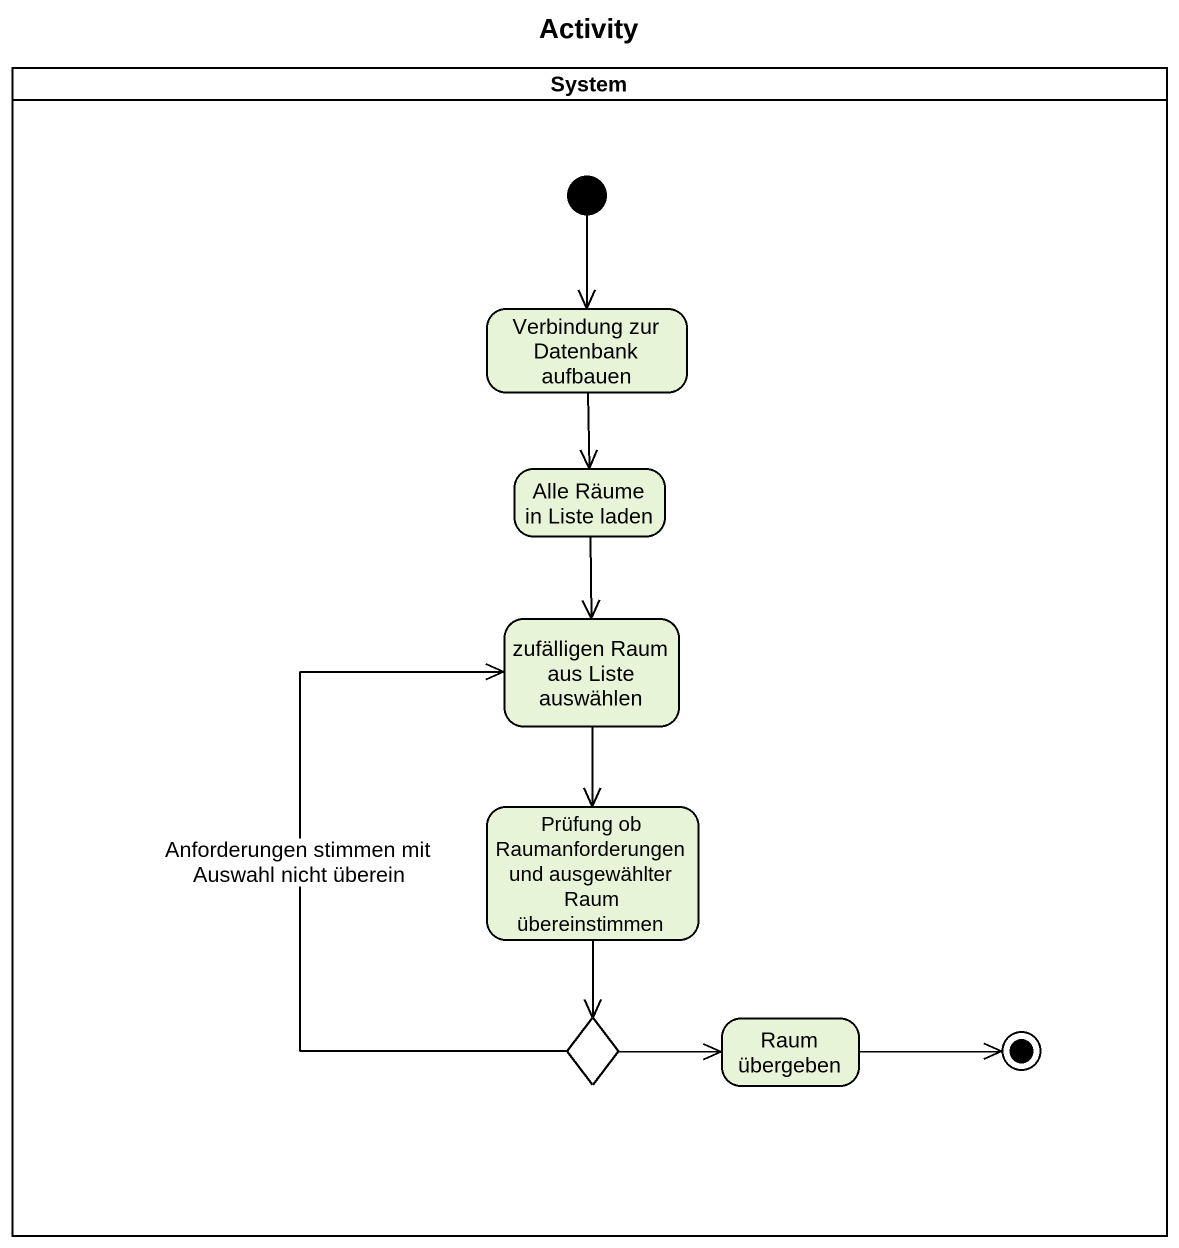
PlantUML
@startuml
title Activity
hide empty description
state System <<partition>> {
  state "Verbindung zur Datenbank aufbauen" as Verbindung_zur_Datenbank
  state "Alle Räume in Liste laden" as Alle_Räume_in_Liste_laden
  state "zufälligen Raum aus Liste auswählen" as zufälligen_Raum_aus_Liste
  state "Prüfung ob Raumanforderungen und ausgewählter Raum übereinstimmen" as Prüfung_ob
  state choice1 <<choice>>
  state "Raum übergeben" as Raum_übergeben
  [*] --> Verbindung_zur_Datenbank
  Raum_übergeben -right-> [*]
}
Verbindung_zur_Datenbank --> Alle_Räume_in_Liste_laden
Alle_Räume_in_Liste_laden --> zufälligen_Raum_aus_Liste
zufälligen_Raum_aus_Liste --> Prüfung_ob
Prüfung_ob --> choice1
choice1 -up-> zufälligen_Raum_aus_Liste : Anforderungen stimmen mit Auswahl nicht überein
choice1 -right-> Raum_übergeben
@enduml
